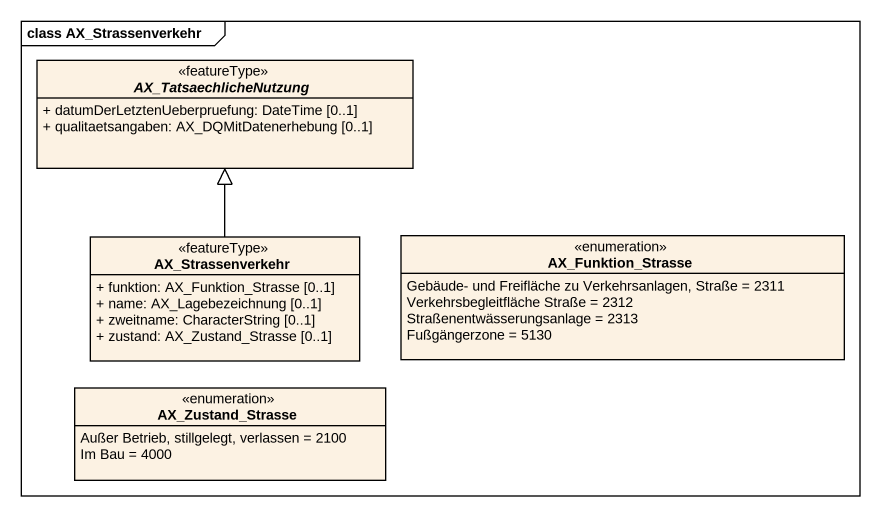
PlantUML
@startuml
mainframe class AX_Strassenverkehr
hide circle
hide empty members
skinparam classAttributeIconSize 0
abstract class AX_TatsaechlicheNutzung <<featureType>> {
  + datumDerLetztenUeberpruefung: DateTime [0..1]
  + qualitaetsangaben: AX_DQMitDatenerhebung [0..1]
}
class AX_Strassenverkehr <<featureType>> {
  + funktion: AX_Funktion_Strasse [0..1]
  + name: AX_Lagebezeichnung [0..1]
  + zweitname: CharacterString [0..1]
  + zustand: AX_Zustand_Strasse [0..1]
}
enum AX_Funktion_Strasse {
  Gebäude- und Freifläche zu Verkehrsanlagen, Straße = 2311
  Verkehrsbegleitfläche Straße = 2312
  Straßenentwässerungsanlage = 2313
  Fußgängerzone = 5130
}
enum AX_Zustand_Strasse {
  Außer Betrieb, stillgelegt, verlassen = 2100
  Im Bau = 4000
}
AX_Strassenverkehr -up-|> AX_TatsaechlicheNutzung
@enduml
